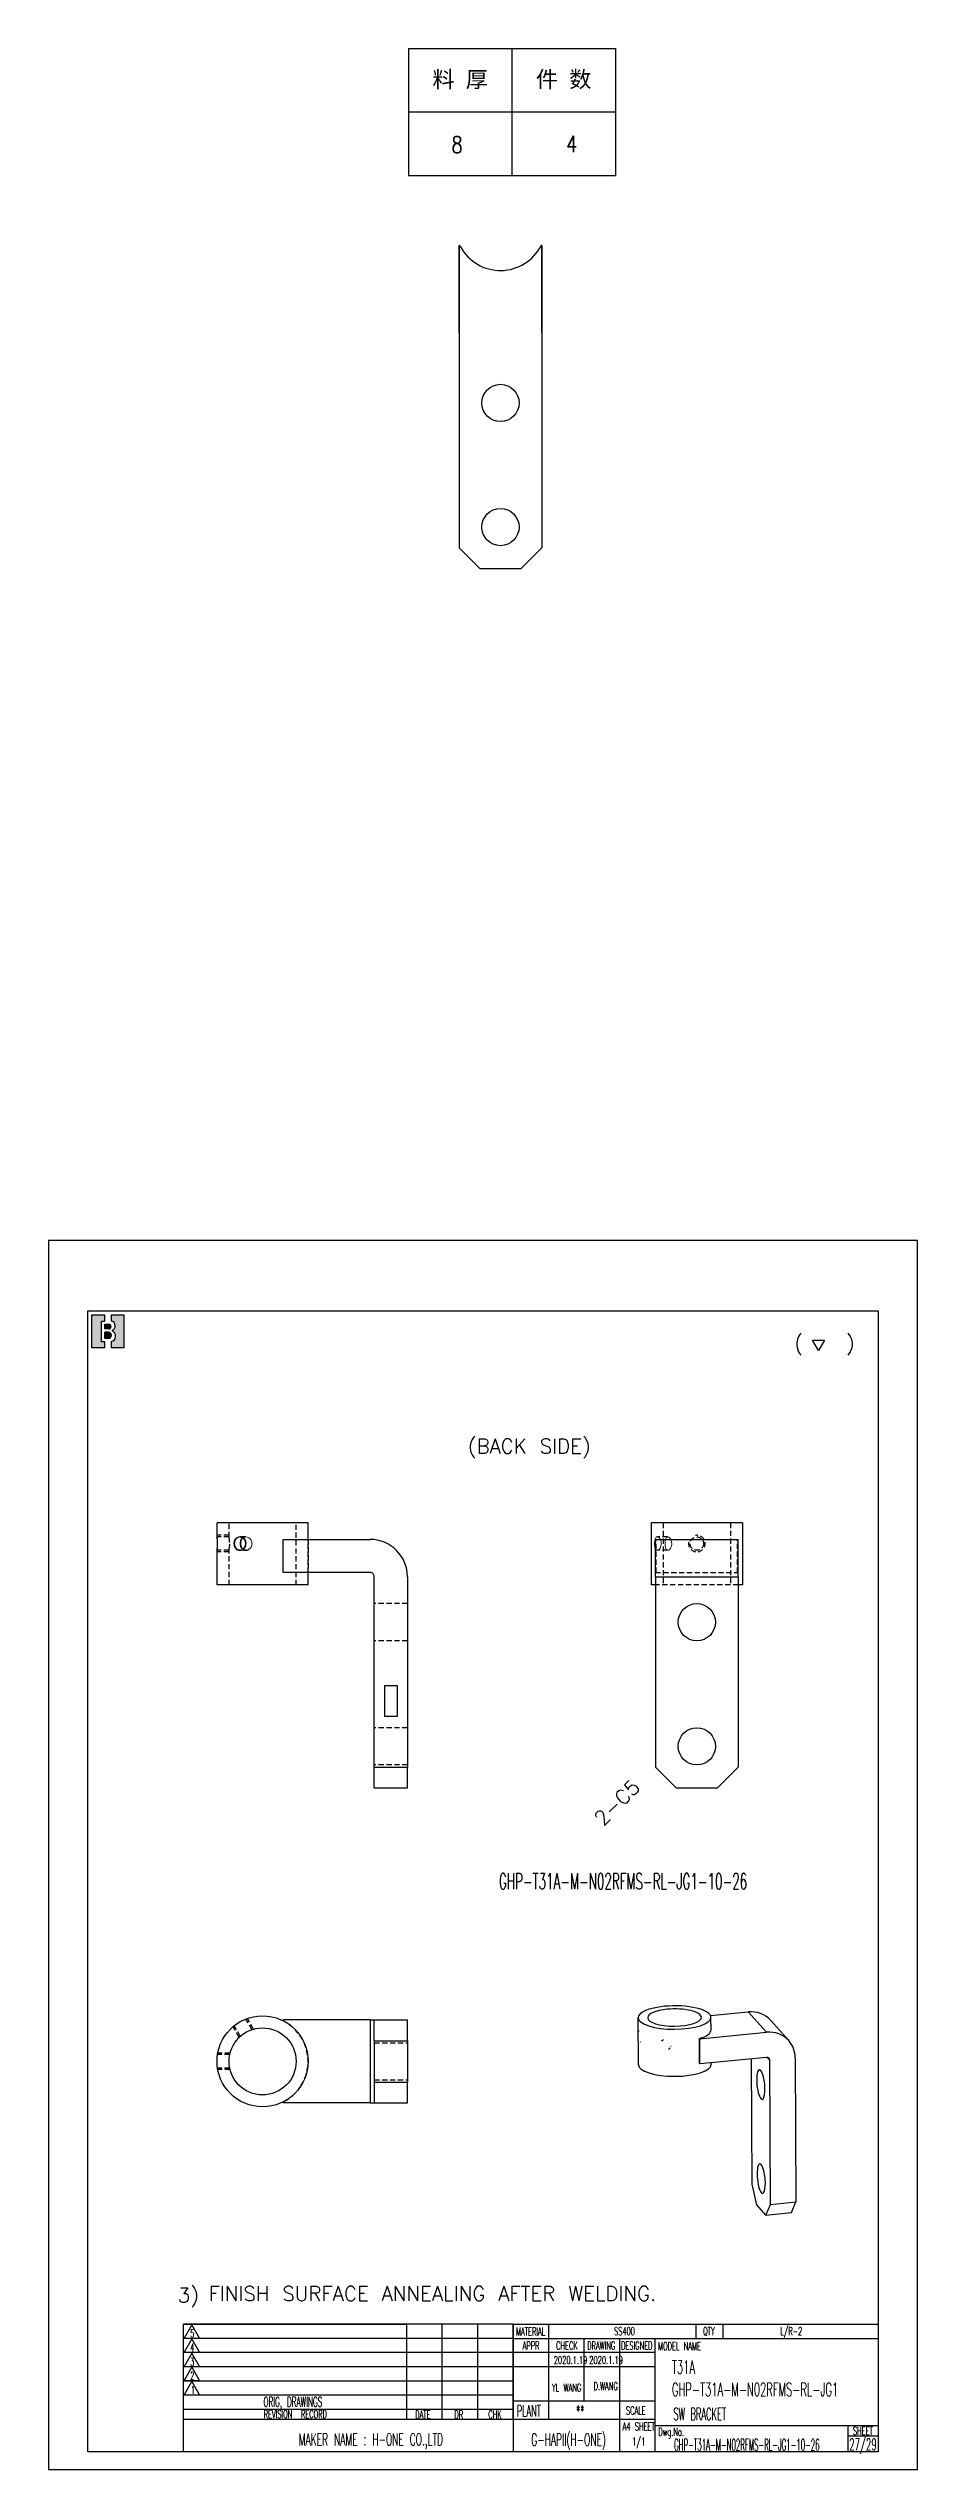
# Model space of a CAD drawing. Header units: inches. Extents: x 10910 to 12477, y 3606 to 4383.
# Drawn here: x 12267 to 12477, y 3751 to 4336 of the extents above; entities that cross this region are included whole.
import ezdxf
from ezdxf.enums import TextEntityAlignment as Align

# ---------------------------------------------------------------- set-up
doc = ezdxf.new("R2010")
doc.units = ezdxf.units.IN
doc.header["$MEASUREMENT"] = 0
doc.linetypes.add('DASHED', pattern=[15, 12, -3])
doc.linetypes.add('HIDDEN-HOKUTO', pattern=[3.8, 2.5, -1.3])
doc.layers.add('AM_4', color=253, linetype='Continuous', lineweight=25)
doc.layers.add('标注线', color=3, linetype='Continuous', lineweight=25)
for name, color, linetype in [('AM_HID', 1, 'HIDDEN-HOKUTO'), ('AM_VIS', 7, 'Continuous'), ('list', 3, 'Continuous'), ('title_frame', 7, 'Continuous'), ('word_dim', 253, 'Continuous')]:
    doc.layers.add(name, color=color, linetype=linetype)
doc.layers.get('word_dim').off()
doc.styles.add('DIM', font='romans.shx', dxfattribs={"width": 0.8, "bigfont": 'bigfont.shx'})
doc.styles.add('MX_NOTE_STANDARD', font='txt.shx', dxfattribs={"bigfont": 'bigfont.shx'})
doc.styles.get("Standard").update_dxf_attribs({"font": 'txt', "bigfont": 'gbcbig.shx'})

# ---------------------------------------------------------------- blocks, each defined once
blk = doc.blocks.new('B\\M+18B40\\M+196A7\\M+100CF\\M+100B0\\M+100B8')
blk.add_hatch(color=1).paths.add_polyline_path([(0.3999999986702711, 0.8149999997779807), (0.3999999986702711, 0.9999999997779806), (-1.3297288e-09, 0.9999999997779806), (-1.3297288e-09, -2.220193e-10), (0.3999999986702711, -2.220193e-10), (0.3999999986702711, 0.1849999997779807), (0.2999999986702711, 0.1849999997779807), (0.2999999986702711, 0.8149999997779807)])
h = blk.add_hatch(color=1)
edge = h.paths.add_edge_path()
edge.add_line((0.5999999986702714, 0.9999999997779806), (0.5999999986702718, 0.8142220507965398))
edge.add_arc((0.5849999986702712, 0.6699999997779816), 0.1449999999999991, -5.115907697472721e-13, 84.06222754839428, ccw=False)
edge.add_arc((0.5849999986702707, 0.6699999997779802), 0.1449999999999993, -69.82872865353448, 1.1368683772161603e-13, ccw=False)
edge.add_line((0.6349999986702715, 0.5338934238898192), (0.6349999986702711, 0.5120827805020305))
edge.add_arc((0.5699999986702688, 0.3549999997779789), 0.1700000000000021, 3.979039320256561e-13, 67.5204943905955, ccw=False)
edge.add_arc((0.5699999986702724, 0.3549999997779802), 0.1699999999999993, -79.83575137827683, 0, ccw=False)
edge.add_line((0.5999999986702714, 0.1876679944711657), (0.5999999986702714, -2.220192918400699e-10))
edge.add_line((0.5999999986702714, -2.220193e-10), (0.9999999986702712, -2.220193e-10))
edge.add_line((0.9999999986702712, -2.220193e-10), (0.9999999986702712, 0.9999999997779806))
edge.add_line((0.9999999986702712, 0.9999999997779806), (0.5999999986702714, 0.9999999997779806))
h = blk.add_hatch(color=1)
edge = h.paths.add_edge_path()
edge.add_arc((0.5299999986702706, 0.6449999997779808), 0.07, 359.9999999999989, 450)
edge.add_line((0.5299999986702706, 0.7149999997779806), (0.3999999986702711, 0.7149999997779806))
edge.add_line((0.3999999986702711, 0.7149999997779806), (0.3999999986702711, 0.5749999997779809))
edge.add_line((0.3999999986702711, 0.5749999997779809), (0.5299999986702701, 0.5749999997779809))
edge.add_arc((0.5299999986702701, 0.6449999997779808), 0.07, 270, 359.9999999999999)
h = blk.add_hatch(color=1)
edge = h.paths.add_edge_path()
edge.add_arc((0.5149999986702705, 0.3799999997779802), 0.095, 1.018e-13, 90)
edge.add_line((0.5149999986702705, 0.4749999997779804), (0.3999999986702711, 0.4749999997779808))
edge.add_line((0.3999999986702711, 0.4749999997779808), (0.3999999986702711, 0.2849999997779809))
edge.add_line((0.3999999986702711, 0.2849999997779809), (0.5149999986702718, 0.2849999997779809))
edge.add_arc((0.5149999986702718, 0.379999999777981), 0.095, 270, 360.0000000000003)
at = {"color": 1}
for p, q in [((-1.3297288e-09, -2.220193e-10), (-1.3297288e-09, 0.9999999997779806)), ((-1.3297288e-09, 0.9999999997779806), (0.3999999986702711, 0.9999999997779806)), ((0.2999999986702711, 0.8149999997779807), (0.3999999986702711, 0.8149999997779807)), ((0.2999999986702711, 0.1849999997779807), (0.2999999986702711, 0.8149999997779807)), ((0.3999999986702711, 0.8149999997779807), (0.3999999986702711, 0.9999999997779806)), ((0.5999999986702714, 0.9999999997779806), (0.5999999986702718, 0.8142220507965398)), ((0.5999999986702714, 0.9999999997779806), (0.9999999986702712, 0.9999999997779806)), ((0.9999999986702712, 0.9999999997779806), (0.9999999986702712, -2.220193e-10)), ((0.3999999986702711, 0.1849999997779807), (0.2999999986702711, 0.1849999997779807)), ((0.3999999986702711, 0.7149999997779806), (0.5299999986702706, 0.7149999997779806)), ((0.3999999986702711, 0.5749999997779809), (0.3999999986702711, 0.7149999997779806)), ((0.5299999986702701, 0.5749999997779809), (0.3999999986702711, 0.5749999997779809)), ((0.5149999986702705, 0.4749999997779804), (0.3999999986702711, 0.4749999997779808)), ((0.3999999986702711, 0.2849999997779809), (0.3999999986702711, 0.4749999997779808)), ((0.5149999986702718, 0.2849999997779809), (0.3999999986702711, 0.2849999997779809)), ((0.3999999986702711, -2.220193e-10), (0.3999999986702711, 0.1849999997779807)), ((0.5699999986702711, 0.5249999997779802), (0.5699999986702716, 0.5249999997779807)), ((0.5999999986702705, 0.6449999997779794), (0.59999999867027, 0.6449999997779803)), ((0.5999999986702714, 0.1876679944711657), (0.5999999986702714, -2.220193e-10)), ((0.6099999986702707, 0.3799999997779806), (0.609999998670272, 0.3799999997779815)), ((0.6349999986702715, 0.5338934238898192), (0.6349999986702711, 0.5120827805020305)), ((0.7299999986702704, 0.6699999997779807), (0.7299999986702704, 0.6699999997779802)), ((0.739999998670271, 0.3549999997779802), (0.739999998670271, 0.3549999997779802)), ((0.3999999986702711, -2.220193e-10), (-1.3297288e-09, -2.220193e-10)), ((0.9999999986702712, -2.220193e-10), (0.5999999986702714, -2.220193e-10))]:
    blk.add_line(p, q, dxfattribs=at)
for centre, radius, start, end in [((0.5849999986702712, 0.6699999997779816), 0.1449999999999991, 359.9999999999995, 84.06222754839432), ((0.5149999986702705, 0.3799999997779802), 0.095, 1.018e-13, 90), ((0.5149999986702718, 0.379999999777981), 0.095, 270, 2.799e-13), ((0.5299999986702706, 0.6449999997779808), 0.07, 359.9999999999989, 90), ((0.5299999986702701, 0.6449999997779808), 0.07, 270, 359.9999999999999), ((0.5699999986702724, 0.3549999997779802), 0.1699999999999993, 280.1642486217232, 0), ((0.5849999986702707, 0.6699999997779802), 0.1449999999999993, 290.1712713464655, 1.781e-13), ((0.5699999986702688, 0.3549999997779789), 0.1700000000000021, 4.58e-13, 67.52049439059552)]:
    blk.add_arc(centre, radius, start, end, dxfattribs=at)
blk.add_attdef('B機密ﾏｰｸ', (-0.0857467348302255, 1.074949466596297), '', height=0.2)
blk = doc.blocks.new('12')
at = {"layer": 'title_frame', "color": 3, "linetype": 'Continuous'}
blk.add_lwpolyline([(20.45953957290135, 3.029106033062448), (19.01453957290136, 5.531919449999464), (21.90453957290134, 5.531919449999464)], close=True, dxfattribs=at)
blk.add_text('(   )', height=3.5, dxfattribs=at).set_placement((14.64364134312495, 3.07716278909686))
blk = doc.blocks.new('UN10-12')
at = {"color": 7, "lineweight": 35}
for points in [[(90016.85536910105, -88888.10237875738), (90016.83193160105, -88888.131919773), (90016.76357222605, -88888.34792319097), (90016.72841597605, -88888.68233481207), (90016.72548628855, -88889.5708235816), (90016.75380660105, -88890.04183188238), (90016.80556441355, -88890.48928061285), (90016.90322066355, -88890.92324057379), (90016.97060347605, -88891.09371176519), (90017.09365035105, -88891.26204672613), (90017.15419722605, -88891.29616537847), (90017.21767378855, -88891.30361166754)], [(90017.29579878855, -88891.27510824957), (90017.42177535105, -88891.13399496832), (90017.52236128855, -88890.89736166754), (90017.58681441355, -88890.59389487066), (90017.60243941355, -88889.92299643316), (90017.49208785105, -88889.22426596441), (90017.36611128855, -88888.79366293707), (90017.21376753855, -88888.42739096441), (90017.02626753855, -88888.13899985113), (90016.94130660105, -88888.08065024175), (90016.90712691355, -88888.07649985113)], [(90023.70009566355, -88891.10170737066), (90023.50966597605, -88891.44710531988), (90023.42470503855, -88891.84078207769), (90023.44911910105, -88892.253013523), (90023.58290816355, -88892.66378012457), (90023.81533003855, -88893.03340903082), (90024.13173628855, -88893.335044773), (90024.51259566355, -88893.54610434332), (90024.93251753855, -88893.64821615972), (90025.36025191355, -88893.63161459722), (90025.73134566355, -88893.51259604254)], [(90024.16298628855, -88890.72652426519), (90024.13271285105, -88891.07320395269), (90024.18056441355, -88891.42623129644), (90024.30263472605, -88891.76705160894), (90024.49501753855, -88892.08376303472), (90024.74990035105, -88892.3540267066), (90025.05458785105, -88892.56276694097), (90025.39443160105, -88892.6968001441), (90025.75380660105, -88892.74788656988), (90026.11415816355, -88892.71236410894), (90026.43447066355, -88892.60170737066)], [(90026.26747847605, -88893.08223715582), (90026.47060347605, -88892.7221907691), (90026.56240035105, -88892.31911459722), (90026.53505660105, -88891.90151205816), (90026.39052535105, -88891.50429526129), (90026.14247847605, -88891.15511313238), (90025.80849410105, -88890.87319174566), (90025.41591597605, -88890.67891684332), (90024.99111128855, -88890.58473959722), (90024.58876753855, -88890.59493246832), (90024.21181441355, -88890.70375815191)]]:
    blk.add_lwpolyline(points, dxfattribs=at)
at = {"layer": 'AM_4', "ltscale": 0.2067879563587863}
blk.add_line((90055.36806441355, -88888.40151205816), (90049.84853316355, -88882.24092856207), dxfattribs=at)
at = {"layer": 'AM_4', "ltscale": 0.02861854647992879}
blk.add_line((90056.36611128855, -88896.83083334722), (90055.60243941355, -88895.9780501441), dxfattribs=at)
at = {"layer": 'AM_VIS', "ltscale": 0.3550800369630091}
blk.add_line((90016.66396285105, -88898.19014731207), (90016.60146285105, -88883.98708334722), dxfattribs=at)
at = {"layer": 'AM_VIS', "ltscale": 0.2859591596378408}
blk.add_line((90038.46279097605, -88883.33687582769), (90049.84853316355, -88882.24092856207), dxfattribs=at)
at = {"layer": 'AM_VIS', "ltscale": 0.09468016993885421}
blk.add_line((90038.61806441355, -88887.67855063238), (90038.60146285105, -88883.89138022222), dxfattribs=at)
at = {"layer": 'AM_VIS', "ltscale": 0.2067879563587863}
blk.add_line((90062.10829878855, -88890.91762533941), (90056.58876753855, -88884.75704184332), dxfattribs=at)
at = {"layer": 'AM_VIS', "ltscale": 0.002504719883191236}
blk.add_line((90026.43447066355, -88892.60170737066), (90026.52333785105, -88892.55544272222), dxfattribs=at)
at = {"layer": 'AM_VIS', "ltscale": 0.1893740726559287}
blk.add_line((90035.16103316355, -88897.85707846441), (90035.12783003855, -88890.28218832769), dxfattribs=at)
at = {"layer": 'AM_VIS', "ltscale": 0.002086666602144003}
blk.add_line((90035.18349410105, -88890.34438315191), (90035.12783003855, -88890.28218832769), dxfattribs=at)
at = {"layer": 'AM_VIS'}
for p, q in [((90035.18349410105, -88890.34438315191), (90055.36806441355, -88888.40151205816)), ((90055.40126753855, -88895.97646323004), (90035.21669722605, -88897.91933432379)), ((90051.03700972605, -88934.22615805425), (90050.87197066355, -88896.41237631597)), ((90056.55654097605, -88940.38674155035), (90056.36611128855, -88896.83083334722)), ((90064.05556441355, -88896.09066000738), (90064.24599410105, -88939.64662924566))]:
    blk.add_line(p, q, dxfattribs=at)
at = {"layer": 'AM_VIS', "ltscale": 0.1893755985201766}
blk.add_line((90035.21669722605, -88897.91933432379), (90035.18349410105, -88890.34438315191), dxfattribs=at)
at = {"layer": 'AM_VIS', "ltscale": 0.00208780385221584}
blk.add_line((90035.21669722605, -88897.91933432379), (90035.16103316355, -88897.85707846441), dxfattribs=at)
at = {"layer": 'AM_VIS', "ltscale": 0.01266488904803125}
blk.add_line((90038.66298628855, -88898.09438315191), (90038.66103316355, -88897.58779135504), dxfattribs=at)
at = {"layer": 'AM_VIS', "ltscale": 0.1607212875868041}
blk.add_line((90052.43740035105, -88940.50063315191), (90051.03700972605, -88934.22615805425), dxfattribs=at)
at = {"layer": 'AM_VIS', "ltscale": 0.1033945464139574}
blk.add_line((90055.19716597605, -88943.58095541754), (90052.43740035105, -88940.50063315191), dxfattribs=at)
at = {"layer": 'AM_VIS', "ltscale": 0.08678602501251974}
blk.add_line((90055.19716597605, -88943.58095541754), (90056.55654097605, -88940.38674155035), dxfattribs=at)
at = {"layer": 'AM_VIS', "ltscale": 0.1931248720623973}
blk.add_line((90055.19716597605, -88943.58095541754), (90062.88661910105, -88942.84078207769), dxfattribs=at)
at = {"layer": 'AM_VIS', "ltscale": 0.1931247258656988}
blk.add_line((90056.55654097605, -88940.38674155035), (90064.24599410105, -88939.64662924566), dxfattribs=at)
at = {"layer": 'AM_VIS', "ltscale": 0.08678462099141707}
blk.add_line((90062.88661910105, -88942.84078207769), (90064.24599410105, -88939.64662924566), dxfattribs=at)
at = {"layer": 'AM_VIS'}
for centre, radius, start, end in [((90016.91689253855, -88888.15999594488), 0.08422108996385443, 96.95637258901209, 136.8778242499629), ((90017.19716597605, -88891.12496176519), 0.1798971190743216, 276.5597726462574, 303.4691094663158), ((90024.73720503855, -88891.90608969488), 1.311907456961594, 113.6032852949201, 142.1773133858738), ((90025.10536910105, -88892.18337240972), 1.469441829707261, 295.2368224781819, 322.285256101118)]:
    blk.add_arc(centre, radius, start, end, dxfattribs=at)
for centre, major_axis, ratio, start_param, end_param in [((90027.60146285105, -88883.93923178472), (11, 0.04803466796874999), 0.321595821427858, 6.2831342661935, 8.132179370613352), ((90027.60146285105, -88883.93923178472), (11, 0.04803466796874999), 0.321595821427858, 1.848994063433768, 3.141541612603707), ((90027.60146285105, -88883.93923178472), (11, 0.04803466796874999), 0.321595821427858, 3.141541612603707, 6.2831342661935), ((90027.60146285105, -88883.93923178472), (8.099609375, 0.03540039062500002), 0.321595821427858, 1.848994063433767, 3.141541612603707), ((90027.60146285105, -88883.93923178472), (8.099609375, 0.03540039062500002), 0.321595821427858, 3.141541612603707, 6.2831342661935), ((90027.60146285105, -88883.93923178472), (8.099609375, 0.03540039062500002), 0.321595821427858, 6.283134266193499, 8.132179370613354), ((90049.88564253855, -88890.762779148), (6.703125000000001, 6.005615234375), 0.9104714568456233, 2.326195224269439e-05, 0.8908485702598014), ((90027.61806441355, -88887.72670737066), (11, 0.04803466796874999), 0.321595821427858, 5.462448554303204, 6.283203775874711), ((90055.40517378855, -88896.9233626441), (6.703125000000001, 6.005615234375), 0.9104714568456233, 2.326195224269439e-05, 0.8908485702598014), ((90055.40517378855, -88896.9233626441), (6.703125000000001, 6.005615234375), 0.9104714568456233, 5.60323755064449, 6.28320856913183), ((90027.66396285105, -88898.14223471441), (11, 0.04803466796874999), 0.321595821427858, 3.141541612603707, 6.2831342661935), ((90053.65224410105, -88904.1660994605), (-0.431640625, 4.47930908203125), 0.2600343321747145, 5.377504220114769e-08, 2.802053007628934), ((90053.65224410105, -88904.1660994605), (-0.431640625, 4.47930908203125), 0.2600343321747145, 3.141592707364835, 6.283185360954628), ((90055.40517378855, -88896.9233626441), (0.7451171874999998, 0.66729736328125), 0.9104714568456233, 2.326195224228423e-05, 0.8908485702597992), ((90055.40517378855, -88896.9233626441), (0.7451171874999998, 0.66729736328125), 0.9104714568456233, 5.603237550644489, 6.283208569131828), ((90053.65224410105, -88904.1660994605), (-0.431640625, 4.47930908203125), 0.2600343321747145, 2.802053007628933, 3.141592707364835), ((90053.77626753855, -88932.57210531988), (-0.431640625, 4.47930908203125), 0.2600343321747145, 5.377504220114769e-08, 2.802053007628934), ((90053.77626753855, -88932.57210531988), (-0.431640625, 4.47930908203125), 0.2600343321747145, 3.141592707364835, 6.283185360954628), ((90053.77626753855, -88932.57210531988), (-0.431640625, 4.47930908203125), 0.2600343321747145, 2.802053007628933, 3.141592707364835)]:
    blk.add_ellipse(centre, major_axis=major_axis, ratio=ratio, start_param=start_param, end_param=end_param, dxfattribs=at)
blk = doc.blocks.new('*T894')
at = {"color": 0, "linetype": 'ByBlock', "lineweight": -2, "transparency": 16777216}
for p, q in [((0, 0), (127, 0)), ((0, 0), (0, -78)), ((63.5, 0), (63.5, -78)), ((127, 0), (127, -78)), ((0, -39), (127, -39)), ((0, -78), (127, -78))]:
    blk.add_line(p, q, dxfattribs=at)
at = {"color": 0, "transparency": 16777216, "char_height": 10, "width": 60.5, "attachment_point": 5}
for s, insert in [('{\\fSimSun|b0|i0|c134|p2;料 厚}', (31.75, -19.5)), ('{\\fSimSun|b0|i0|c134|p2;件 数}', (95.25, -19.5))]:
    blk.add_mtext(s, dxfattribs=dict(at, insert=insert))
blk = doc.blocks.new('拆图参数')
blk.add_blockref('*T894', (-63.5, 78))
at = {"style": 'DIM', "width": 0.8}
blk.add_attdef('6', text='', height=10, dxfattribs=at).set_placement((-37.13150068430696, 18.91196557178046), align=Align.MIDDLE_LEFT)
blk.add_attdef('1', text='', height=10, dxfattribs=at).set_placement((36.64564387762221, 19.27161208553298), align=Align.MIDDLE_CENTER)

msp = doc.modelspace()

# ---------------------------------------------------------------- linework, layer by layer
at = {"color": 7, "lineweight": 35}
for points in [[(12312.68915783034, 3975.756697348268), (12312.40204845534, 3975.500593832643), (12312.18818126784, 3975.166243246706), (12312.05439220534, 3974.779280356081), (12312.00458751784, 3974.354231527956), (12312.04560314284, 3973.927656820924), (12312.17548595534, 3973.527266195924), (12312.38544689284, 3973.187666586549), (12312.66865001784, 3972.925032309206), (12313.00947033034, 3972.762068442018), (12313.34833751784, 3972.713179281862)], [(12314.03486095534, 3972.911604574831), (12314.35126720534, 3973.166914633424), (12314.59736095534, 3973.501448324831), (12314.75458751784, 3973.891585043581), (12314.81220470534, 3974.318098715456), (12314.76240001784, 3974.745649984987), (12314.60907970534, 3975.145003012331), (12314.36786876784, 3975.484175375612), (12314.05341564284, 3975.745222738893), (12313.69111095534, 3975.907149008424), (12313.34833751784, 3975.955122641237)], [(12314.09247814284, 3975.720198324831), (12313.78583751784, 3975.398359945924), (12313.58075939284, 3974.982771567018), (12313.48798595534, 3974.554548910768), (12313.48798595534, 3974.111372641237), (12313.58075939284, 3973.683333090456), (12313.78681408034, 3973.268965414674), (12314.09247814284, 3972.948103598268)]]:
    msp.add_lwpolyline(points, dxfattribs=at)
at = {"color": 7, "linetype": 'DASHED', "lineweight": 13}
for points in [[(12315.48993908034, 3972.911604574831), (12315.81122814284, 3973.166548422487), (12316.06220470534, 3973.500837973268), (12316.22431408034, 3973.891279867799), (12316.28388439284, 3974.318464926393), (12316.23212658034, 3974.746565512331), (12316.07490001784, 3975.145918539674), (12315.82782970534, 3975.484724692018), (12315.50849376784, 3975.745344809206), (12315.14228283034, 3975.907210043581), (12314.79853283034, 3975.955122641237)], [(12413.88524546391, 3972.911604574831), (12413.73583140141, 3973.170637777956), (12413.63133921391, 3973.500227621706), (12413.56786265141, 3973.872175863893), (12413.54442515141, 3974.431929281862), (12413.59422983891, 3974.984541586549), (12413.72411265141, 3975.471052817018), (12413.89403452641, 3975.767866781862), (12414.00047983891, 3975.869429281862), (12414.11864390141, 3975.932966879518), (12414.24950327641, 3975.955122641237)], [(12414.24950327641, 3972.713179281862), (12414.05419077641, 3972.764326742799), (12413.88524546391, 3972.911604574831)], [(12414.24950327641, 3975.955122641237), (12414.45946421391, 3975.903486899049), (12414.66161265141, 3975.756697348268)], [(12414.66161265141, 3975.756697348268), (12414.81005015141, 3975.581343344362), (12414.93700327641, 3975.365645102174), (12415.04735483891, 3975.091963461549), (12415.12255015141, 3974.793074301393), (12415.16161265141, 3974.230024984987), (12415.07762827641, 3973.677229574831), (12414.87840952641, 3973.194197348268), (12414.73680796391, 3972.991926840456), (12414.57567515141, 3972.837263754518), (12414.44286265141, 3972.757124594362), (12414.24950327641, 3972.713179281862)], [(12416.40477671391, 3972.911604574831), (12416.26512827641, 3973.170515707643), (12416.17040171391, 3973.499739340456), (12416.11473765141, 3973.871077231081), (12416.09325327641, 3974.430891684206), (12416.13719858891, 3974.983626059206), (12416.25536265141, 3975.470564535768), (12416.41356577641, 3975.767378500612), (12416.51512827641, 3975.869124106081), (12416.63036265141, 3975.932844809206), (12416.76122202641, 3975.955122641237)], [(12416.76122202641, 3972.713179281862), (12416.56786265141, 3972.764265707643), (12416.40477671391, 3972.911604574831)], [(12416.76122202641, 3975.955122641237), (12416.97313608891, 3975.903364828737), (12417.18212046391, 3975.756697348268)], [(12417.18212046391, 3975.756697348268), (12417.34130015141, 3975.574202231081), (12417.47899546391, 3975.348677328737), (12417.59130015141, 3975.082808188112), (12417.66844858891, 3974.793135336549), (12417.71141733891, 3974.228926352174), (12417.61962046391, 3973.675764731081), (12417.40868296391, 3973.193648031862), (12417.26024546391, 3972.992781332643), (12417.09520640141, 3972.838728598268), (12416.95653452641, 3972.757490805299), (12416.76122202641, 3972.713179281862)]]:
    msp.add_lwpolyline(points, dxfattribs=at)
at = {"layer": 'AM_4'}
for p, q in [((12413.77587046391, 3966.334150961549), (12433.77587046391, 3966.334150961549)), ((12344.84833751784, 3859.220404297324), (12344.84833751784, 3839.220404297324))]:
    msp.add_line(p, q, dxfattribs=at)
at = {"layer": 'AM_HID', "ltscale": 0.5}
for p, q in [((12310.74872814284, 3975.955122641237), (12310.74872814284, 3979.334150961549)), ((12326.94794689284, 3964.334150961549), (12326.94794689284, 3979.334150961549)), ((12415.67626108891, 3979.334150961549), (12415.67626108891, 3964.334150961549)), ((12431.87547983891, 3979.334150961549), (12431.87547983891, 3964.334150961549)), ((12310.74872814284, 3976.334150961549), (12307.84833751784, 3976.334150961549)), ((12307.84833751784, 3975.955122641237), (12307.85810314284, 3975.887129477174)), ((12310.74872814284, 3975.955122641237), (12307.84833751784, 3975.955122641237)), ((12310.74872814284, 3972.713179281862), (12307.84833751784, 3972.713179281862)), ((12310.74872814284, 3964.334150961549), (12310.74872814284, 3972.713179281862)), ((12314.79853283034, 3975.955122641237), (12313.34833751784, 3975.955122641237)), ((12314.79853283034, 3972.713179281862), (12313.34833751784, 3972.713179281862)), ((12314.14423595534, 3975.756697348268), (12314.09247814284, 3975.720198324831)), ((12329.84833751784, 3967.334150961549), (12329.84833751784, 3975.334150961549)), ((12329.84833751784, 3975.334150961549), (12329.84833751784, 3967.334150961549)), ((12413.97801890141, 3967.334150961549), (12413.97801890141, 3975.334150961549)), ((12416.76122202641, 3975.955122641237), (12414.24950327641, 3975.955122641237)), ((12416.76122202641, 3972.713179281862), (12414.24950327641, 3972.713179281862)), ((12433.57372202641, 3967.334150961549), (12433.57372202641, 3975.334150961549)), ((12310.74872814284, 3972.334150961549), (12307.84833751784, 3972.334150961549)), ((12413.77587046391, 3967.334150961549), (12433.77587046391, 3967.334150961549)), ((12413.77587046391, 3966.334150961549), (12433.77587046391, 3966.334150961549)), ((12433.77587046391, 3964.334150961549), (12413.77587046391, 3964.334150961549)), ((12353.84833751784, 3959.834150961549), (12345.84833751784, 3959.834150961549)), ((12353.84833751784, 3950.834150961549), (12345.84833751784, 3950.834150961549)), ((12353.84833751784, 3929.834150961549), (12345.84833751784, 3929.834150961549)), ((12353.84833751784, 3920.834150961549), (12345.84833751784, 3920.834150961549)), ((12345.84833751784, 3920.334150961549), (12353.84833751784, 3920.334150961549)), ((12313.19208751784, 3855.018011719199), (12311.70771251784, 3857.587896973106)), ((12313.47626720534, 3855.282782227012), (12312.00458751784, 3857.832159668418)), ((12316.28388439284, 3856.903814941856), (12314.81220470534, 3859.453192383262)), ((12316.65595470534, 3857.018011719199), (12315.17157970534, 3859.587896973106)), ((12344.84833751784, 3859.220404297324), (12344.84833751784, 3839.220404297324)), ((12310.91181408034, 3850.841375977012), (12307.96845470534, 3850.841375977012)), ((12310.99872814284, 3851.220404297324), (12308.03193126784, 3851.220404297324)), ((12345.84833751784, 3853.720404297324), (12353.84833751784, 3853.720404297324)), ((12345.84833751784, 3853.720404297324), (12353.84833751784, 3853.720404297324)), ((12310.91181408034, 3847.599432617637), (12307.96845470534, 3847.599432617637)), ((12310.99872814284, 3847.220404297324), (12308.03193126784, 3847.220404297324)), ((12345.84833751784, 3844.720404297324), (12353.84833751784, 3844.720404297324)), ((12345.84833751784, 3844.720404297324), (12353.84833751784, 3844.720404297324))]:
    msp.add_line(p, q, dxfattribs=at)
msp.add_circle((12423.77587046391, 3974.334150961549), 1.621, dxfattribs=at)
for centre, radius, start, end in [((12296.99091564284, 3974.333784750612), 10.97729206877029, 351.7810609092494, 7.161882792629676), ((12302.82294689284, 3974.335188559206), 8.08920718130822, 349.863951459983, 11.55008296629236), ((12302.82294689284, 3974.333113363893), 8.089207181298026, 348.4499170337076, 10.13604854001704), ((12314.79560314284, 3973.884016684206), 1.170860149579495, 233.0616582753303, 270.1155984471295), ((12314.79560314284, 3974.786360434206), 1.168722484817273, 89.8633235887536, 123.8788814292714), ((12314.78290783034, 3974.065779379518), 1.353204458896753, 270.6681061094929, 301.5061848161384), ((12423.77587046391, 3974.334150961549), 2, 169.9999933467354, 100.0000141662181), ((12318.84833751784, 3849.220404297324), 11, 298.6478872521512, 62.96430376887022)]:
    msp.add_arc(centre, radius, start, end, dxfattribs=at)
at = {"layer": 'AM_VIS'}
for p, q in [((12366.33093355954, 4287.951230454665), (12366.33093355954, 4214.951230454665)), ((12366.53295992673, 4287.951230454665), (12366.33093355954, 4287.951230454665)), ((12366.33093355954, 4266.951230454665), (12366.33093355954, 4287.951230454665)), ((12386.33093355954, 4287.951230454665), (12386.12890719236, 4287.951230454665)), ((12386.33093355954, 4287.951230454665), (12386.33093355954, 4214.951230454665)), ((12386.33093355954, 4266.951230454665), (12386.33093355954, 4287.951230454665)), ((12434.77587046391, 3979.334150961549), (12412.77587046391, 3979.334150961549)), ((12323.84833751784, 3975.334150961549), (12344.84833751784, 3975.334150961549)), ((12413.77587046391, 3975.334150961549), (12433.77587046391, 3975.334150961549)), ((12344.84833751784, 3967.334150961549), (12323.84833751784, 3967.334150961549)), ((12345.84833751784, 3920.334150961549), (12345.84833751784, 3966.334150961549)), ((12353.84833751784, 3966.334150961549), (12353.84833751784, 3920.334150961549)), ((12413.77587046391, 3966.334150961549), (12413.77587046391, 3920.334150961549)), ((12433.77587046391, 3966.334150961549), (12433.77587046391, 3920.334150961549)), ((12344.84833751784, 3859.220404297324), (12323.84833751784, 3859.220404297324)), ((12344.84833751784, 3839.220404297324), (12323.84833751784, 3839.220404297324))]:
    msp.add_line(p, q, dxfattribs=at)
at = {"layer": 'AM_VIS', "ltscale": 0.1767766952966369}
for p, q in [((12371.33093355954, 4209.951230454665), (12366.33093355954, 4214.951230454665)), ((12386.33093355954, 4214.951230454665), (12381.33093355954, 4209.951230454665)), ((12418.77587046391, 3915.334150961549), (12413.77587046391, 3920.334150961549)), ((12433.77587046391, 3920.334150961549), (12428.77587046391, 3915.334150961549))]:
    msp.add_line(p, q, dxfattribs=at)
at = {"layer": 'AM_VIS', "ltscale": 0.25}
for p, q in [((12371.33093355954, 4209.951230454665), (12381.33093355954, 4209.951230454665)), ((12418.77587046391, 3915.334150961549), (12428.77587046391, 3915.334150961549)), ((12345.84833751784, 3854.220404297324), (12345.84833751784, 3844.220404297324)), ((12353.84833751784, 3854.220404297324), (12353.84833751784, 3844.220404297324))]:
    msp.add_line(p, q, dxfattribs=at)
at = {"layer": 'AM_VIS', "ltscale": 0.275}
for p, q in [((12318.84833751784, 3979.334150961549), (12307.84833751784, 3979.334150961549)), ((12329.84833751784, 3979.334150961549), (12318.84833751784, 3979.334150961549)), ((12318.84833751784, 3964.334150961549), (12307.84833751784, 3964.334150961549)), ((12329.84833751784, 3964.334150961549), (12318.84833751784, 3964.334150961549))]:
    msp.add_line(p, q, dxfattribs=at)
at = {"layer": 'AM_VIS', "ltscale": 0.0844757080078125}
msp.add_line((12307.84833751784, 3975.955122641237), (12307.84833751784, 3979.334150961549), dxfattribs=at)
at = {"layer": 'AM_VIS', "ltscale": 0.1}
msp.add_line((12329.84833751784, 3975.334150961549), (12329.84833751784, 3979.334150961549), dxfattribs=at)
at = {"layer": 'AM_VIS', "ltscale": 0.375}
for p, q in [((12412.77587046391, 3979.334150961549), (12412.77587046391, 3964.334150961549)), ((12434.77587046391, 3979.334150961549), (12434.77587046391, 3964.334150961549))]:
    msp.add_line(p, q, dxfattribs=at)
at = {"layer": 'AM_VIS', "ltscale": 0.005007511704541786}
msp.add_line((12307.84833751784, 3972.713179281862), (12307.87568126784, 3972.911604574831), dxfattribs=at)
at = {"layer": 'AM_VIS', "ltscale": 0.2094757080078125}
msp.add_line((12307.84833751784, 3964.334150961549), (12307.84833751784, 3972.713179281862), dxfattribs=at)
at = {"layer": 'AM_VIS', "ltscale": 0.003290282162058089}
msp.add_line((12307.85810314284, 3975.887129477174), (12307.87568126784, 3975.756697348268), dxfattribs=at)
at = {"layer": 'AM_VIS', "ltscale": 0.001368743147680471}
msp.add_line((12307.87568126784, 3975.756697348268), (12307.88251720534, 3975.702376059206), dxfattribs=at)
at = {"layer": 'AM_VIS', "ltscale": 0.2}
for p, q in [((12323.84833751784, 3967.334150961549), (12323.84833751784, 3975.334150961549)), ((12345.84833751784, 3920.334150961549), (12353.84833751784, 3920.334150961549)), ((12345.84833751784, 3915.334150961549), (12353.84833751784, 3915.334150961549)), ((12345.84833751784, 3859.220404297324), (12353.84833751784, 3859.220404297324)), ((12345.84833751784, 3854.220404297324), (12353.84833751784, 3854.220404297324)), ((12345.84833751784, 3844.220404297324), (12353.84833751784, 3844.220404297324)), ((12345.84833751784, 3839.220404297324), (12353.84833751784, 3839.220404297324))]:
    msp.add_line(p, q, dxfattribs=at)
at = {"layer": 'AM_VIS', "ltscale": 0.225}
for p, q in [((12413.77587046391, 3966.334150961549), (12413.77587046391, 3975.334150961549)), ((12433.77587046391, 3966.334150961549), (12433.77587046391, 3975.334150961549))]:
    msp.add_line(p, q, dxfattribs=at)
at = {"layer": 'AM_VIS', "ltscale": 0.075}
msp.add_line((12329.84833751784, 3964.334150961549), (12329.84833751784, 3967.334150961549), dxfattribs=at)
at = {"layer": 'AM_VIS', "ltscale": 0.025}
for p, q in [((12413.77587046391, 3964.334150961549), (12412.77587046391, 3964.334150961549)), ((12434.77587046391, 3964.334150961549), (12433.77587046391, 3964.334150961549)), ((12344.84833751784, 3859.220404297324), (12345.84833751784, 3859.220404297324)), ((12344.84833751784, 3839.220404297324), (12345.84833751784, 3839.220404297324))]:
    msp.add_line(p, q, dxfattribs=at)
at = {"layer": 'AM_VIS', "ltscale": 0.125}
for p, q in [((12345.84833751784, 3915.334150961549), (12345.84833751784, 3920.334150961549)), ((12353.84833751784, 3915.334150961549), (12353.84833751784, 3920.334150961549)), ((12345.84833751784, 3854.220404297324), (12345.84833751784, 3859.220404297324)), ((12353.84833751784, 3854.220404297324), (12353.84833751784, 3859.220404297324)), ((12345.84833751784, 3844.220404297324), (12345.84833751784, 3839.220404297324)), ((12353.84833751784, 3839.220404297324), (12353.84833751784, 3844.220404297324))]:
    msp.add_line(p, q, dxfattribs=at)
at = {"layer": 'AM_VIS', "ltscale": 0.0050506591796875}
for p, q in [((12323.84833751784, 3859.220404297324), (12323.84833751784, 3859.018377930137)), ((12323.84833751784, 3839.422430664512), (12323.84833751784, 3839.220404297324))]:
    msp.add_line(p, q, dxfattribs=at)
at = {"layer": 'AM_VIS'}
for centre, radius in [((12376.33093355954, 4249.951230454665), 4.5), ((12376.33093355954, 4219.951230454665), 4.5), ((12423.77587046391, 3955.334150961549), 4.5), ((12423.77587046391, 3925.334150961549), 4.5), ((12318.84833751784, 3849.220404297324), 11), ((12318.84833751784, 3849.220404297324), 8.1)]:
    msp.add_circle(centre, radius, dxfattribs=at)
for centre, radius, start, end in [((12376.33093355954, 4292.951230454665), 10.9999999999999, 207.0356962311179, 208.6478872521762), ((12376.33093355954, 4292.951230454665), 11, 208.6478872521762, 332.9643037688821), ((12296.97919689284, 3974.334639242799), 10.9887691957188, 352.5592397290961, 8.480097349893665), ((12313.34833751784, 3974.763106039674), 1.192057171037729, 89.97976465369362, 123.5474396695064), ((12313.33564220534, 3974.040327719362), 1.327704478038945, 270.5705368576424, 301.8032570634976), ((12344.84833751784, 3966.334150961549), 9, 0, 90.00000250462503), ((12344.84833751784, 3966.334150961549), 1, 0, 90.00000250462503), ((12318.84833751784, 3849.220404297324), 10.9999999999999, 297.0356962311297, 298.6478872521512)]:
    msp.add_arc(centre, radius, start, end, dxfattribs=at)
at = {"layer": 'list', "ltscale": 2}
msp.add_lwpolyline([(12348.36392384067, 3940.037700272405), (12351.35584502128, 3940.037700272405), (12351.35584502128, 3932.587245333263), (12348.36392384067, 3932.587245333263)], close=True, dxfattribs=at)
at = {"layer": 'title_frame'}
for p, q in [((12276.60963469749, 3754.832928799668), (12276.60963469749, 4030.582928799668)), ((12276.60963469749, 4030.582928799668), (12467.60963469749, 4030.582928799668)), ((12281.60963469749, 4030.582928799668), (12467.60963469749, 4030.582928799668)), ((12467.60963469749, 4030.582928799668), (12467.60963469749, 3754.832928799668)), ((12299.78463469749, 3754.832928799668), (12299.78463469749, 3785.702928799663)), ((12299.78463469749, 3785.702928799663), (12353.68463469749, 3785.702928799663)), ((12379.40963469749, 3785.702928799663), (12299.78463469749, 3785.702928799663)), ((12301.76468730074, 3785.581948154409), (12299.88504730074, 3782.326316174476)), ((12303.64432730074, 3782.326316174476), (12301.76468730074, 3785.581948154409)), ((12353.68463469749, 3762.672928799664), (12353.68463469749, 3785.702928799663)), ((12362.25963469748, 3762.672928799664), (12362.25963469748, 3785.702928799663)), ((12362.25963469748, 3762.672928799664), (12362.25963469748, 3785.702928799663)), ((12370.83463469749, 3762.672928799664), (12370.83463469749, 3785.702928799663)), ((12370.83463469749, 3762.672928799664), (12370.83463469749, 3785.702928799663)), ((12379.40963469749, 3785.702928799663), (12379.40963469749, 3782.272928799655)), ((12379.40963469749, 3785.702928799663), (12379.40963469749, 3754.832928799668)), ((12379.40963469749, 3785.702928799663), (12379.40963469749, 3754.832928799668)), ((12379.40963469749, 3762.672928799664), (12379.40963469749, 3785.702928799663)), ((12379.40963469749, 3785.702928799663), (12467.60963469749, 3785.702928799663)), ((12387.98463469749, 3762.672928799664), (12387.98463469749, 3785.702928799663)), ((12423.50963469748, 3785.702928799663), (12423.50963469748, 3782.272928799655)), ((12430.08224194947, 3785.702928799663), (12430.08224194947, 3782.272928799655)), ((12353.68463469749, 3782.272928799655), (12299.78463469749, 3782.272928799655)), ((12379.40963469749, 3782.272928799655), (12299.78463469749, 3782.272928799655)), ((12299.88504730074, 3782.326316174476), (12303.64432730074, 3782.326316174476)), ((12301.76468730074, 3782.174202104878), (12299.88504730074, 3778.918570124944)), ((12303.64432730074, 3778.918570124944), (12301.76468730074, 3782.174202104878)), ((12379.40963469749, 3782.272928799655), (12467.60963469749, 3782.272928799655)), ((12396.55963469749, 3767.177574834357), (12396.55963469749, 3782.272928799655)), ((12405.13463469748, 3754.832928799668), (12405.13463469748, 3782.272928799655)), ((12413.70963469749, 3754.832928799668), (12413.70963469749, 3782.272928799655)), ((12353.68463469749, 3778.842928799662), (12299.78463469749, 3778.842928799662)), ((12379.40963469749, 3778.842928799662), (12299.78463469749, 3778.842928799662)), ((12353.68463469749, 3775.412928799655), (12299.78463469749, 3775.412928799655)), ((12379.40963469749, 3775.412928799655), (12299.78463469749, 3775.412928799655)), ((12299.88504730074, 3778.918570124944), (12303.64432730074, 3778.918570124944)), ((12301.76468730074, 3778.715255505223), (12299.88504730074, 3775.45962352529)), ((12299.88504730074, 3775.45962352529), (12303.64432730074, 3775.45962352529)), ((12301.76468730074, 3775.370370259152), (12299.88504730074, 3772.114738279219)), ((12303.64432730074, 3775.45962352529), (12301.76468730074, 3778.715255505223)), ((12303.64432730074, 3772.114738279219), (12301.76468730074, 3775.370370259152)), ((12413.70963469749, 3778.842928799662), (12379.40963469749, 3778.842928799662)), ((12413.70963469749, 3775.412928799655), (12379.40963469749, 3775.412928799655)), ((12353.68463469749, 3771.982928799662), (12299.78463469749, 3771.982928799662)), ((12379.40963469749, 3771.982928799662), (12299.78463469749, 3771.982928799662)), ((12353.68463469749, 3768.552928799654), (12299.78463469749, 3768.552928799654)), ((12379.40963469749, 3768.552928799654), (12299.78463469749, 3768.552928799654)), ((12299.88504730074, 3772.114738279219), (12303.64432730074, 3772.114738279219)), ((12301.76468730074, 3771.911423659498), (12299.88504730074, 3768.655791679565)), ((12299.88504730074, 3768.655791679565), (12303.64432730074, 3768.655791679565)), ((12303.64432730074, 3768.655791679565), (12301.76468730074, 3771.911423659498)), ((12353.68463469749, 3765.122928799661), (12299.78463469749, 3765.122928799661)), ((12379.40963469749, 3765.122928799661), (12299.78463469749, 3765.122928799661)), ((12379.40963469749, 3762.672928799664), (12299.78463469749, 3762.672928799664)), ((12379.40963469749, 3767.177574834357), (12413.70963469749, 3767.177574834357)), ((12413.70963469749, 3762.672928799664), (12379.40963469749, 3762.672928799664)), ((12413.70963469749, 3761.202928799663), (12467.60963469749, 3761.202928799663)), ((12460.25963469748, 3761.202928799663), (12460.25963469748, 3754.832928799668)), ((12460.25963469748, 3758.752928799666), (12467.60963469749, 3758.752928799666)), ((12467.60963469749, 3754.832928799668), (12276.60963469749, 3754.832928799668)), ((12467.60963469749, 3754.832928799668), (12413.70963469749, 3754.832928799668))]:
    msp.add_line(p, q, dxfattribs=at)
at = {"layer": 'title_frame', "color": 4}
msp.add_lwpolyline([(12267.10963469749, 3750.582928799668), (12477.10963469749, 3750.582928799668), (12477.10963469749, 4047.582928799668), (12267.10963469749, 4047.582928799668)], close=True, dxfattribs=at)

# ---------------------------------------------------------------- block references
at = {"xscale": 0.3937007874015748, "yscale": 0.3937007874015748, "zscale": 0.3937007874015748}
msp.add_blockref('拆图参数', (12379.10346137438, 4304.901478460167), dxfattribs=at).add_auto_attribs({'1': '4', '6': '8'})
at = {"layer": 'AM_VIS', "xscale": 7.778749999997672, "yscale": 7.9375, "zscale": 7.9375}
msp.add_blockref('B\\M+18B40\\M+196A7\\M+100CF\\M+100B0\\M+100B8', (12277.58964199173, 4021.645428801428), dxfattribs=at)
at = {"layer": 'word_dim', "ltscale": 2}
msp.add_blockref('12', (12432.68466860985, 4017.952091556937), dxfattribs=at)
at = {"layer": 'word_dim', "color": 3, "linetype": 'Continuous', "xscale": 0.8000000000029104, "yscale": 0.8000000000029104, "zscale": 0.8}
msp.add_blockref('UN10-12', (-59603.68398877901, 74966.96006931804), dxfattribs=at)

# ---------------------------------------------------------------- texts
at = {"layer": 'list', "linetype": 'Continuous', "ltscale": 2}
msp.add_text('(BACK SIDE)', height=3.5, dxfattribs=at).set_placement((12368.44635331199, 3995.077135219246), align=Align.BOTTOM_LEFT)
for s, p in [('3) ', (12298.35295434354, 3790.986595561459)), ('FINISH SURFACE ANNEALING AFTER WELDING.', (12305.81901801166, 3791.360734472539))]:
    msp.add_text(s, height=3.5, dxfattribs=at).set_placement(p)
at = {"layer": 'title_frame', "color": 3, "style": 'MX_NOTE_STANDARD'}
for s, height, width, p in [('GHP-T31A-M-N02RFMS-RL-JG1-10-26', 3.866688, 0.5450000000000002, (12375.97023977293, 3890.789411354497)), ('L/R-2', 1.933344, 0.5450000000000002, (12443.91058660024, 3783.055213075415)), ('5', 1.87964, 0.5450000000000002, (12301.36991884911, 3782.547326609965)), ('4', 1.87964, 0.5450000000000002, (12301.36991884911, 3779.139580560433)), ('MATERIAL', 1.933344, 0.5450000000000002, (12380.08176666294, 3782.971287056316)), ('APPR', 1.933344, 0.5450000000000002, (12381.67744607369, 3779.56952874743)), ('CHECK', 1.933344, 0.5450000000000002, (12389.77330584896, 3779.56952874743)), ('DRAWING', 1.933344, 0.5450000000000002, (12397.29280644299, 3779.56952874743)), ('SS400', 1.933344, 0.5450000000000002, (12403.78300672021, 3783.055213075415)), ('DESIGNED', 1.933344, 0.5450000000000002, (12405.48428616754, 3779.56952874743)), ('MODEL NAME', 1.933344, 0.5450000000000002, (12414.41272587445, 3779.422176801549)), ('QTY', 1.933344, 0.5450000000000002, (12425.28276746265, 3783.055213075415)), ('3', 1.87964, 0.5450000000000002, (12301.36991884911, 3775.680633960779)), ('2', 1.87964, 0.5450000000000002, (12301.36991884911, 3772.335748714708)), ('2020.1.19', 1.862, 0.5450000000000002, (12389.20927161842, 3776.103183825508)), ('2020.1.19', 1.862, 0.5450000000000002, (12397.7842716184, 3776.103183825508)), ('T31A', 3.234, 0.5450000000000002, (12417.75086808152, 3773.699736156319)), ('1', 1.87964, 0.5450000000000002, (12301.56616092825, 3768.876802115054)), ('ORIG, DRAWINGS', 2.362976051216126, 0.5450000000000002, (12319.05846086554, 3765.771513520558)), ('YL WANG', 1.862, 0.6, (12388.75265397602, 3769.423885025062)), ('D.WANG', 1.862, 0.6, (12398.82859683787, 3769.803330269926)), ('GHP-T31A-M-N02RFMS-RL-JG1', 3.234, 0.5450000000000002, (12417.75086808152, 3768.333375778246)), ('REVISION  RECORD', 1.933344, 0.5450000000000002, (12319.10849015261, 3762.990090682368)), ('DATE', 1.933344, 0.5450000000000002, (12355.72193876543, 3762.910235964118)), ('DR', 1.933344, 0.5450000000000002, (12365.2159267273, 3762.900017806889)), ('CHK', 1.933344, 0.5450000000000002, (12373.3925644882, 3762.932781623975)), ('PLANT', 2.6852, 0.5450000000000002, (12380.24570153762, 3763.426758253081)), ('**', 2.6852, 0.5450000000000002, (12394.602602194, 3763.426758253081)), ('A4 SHEET', 1.933344, 0.5450000000000002, (12405.83925397117, 3760.049832186494)), ('SCALE', 1.933344, 0.5450000000000002, (12406.66026117885, 3763.867376237358)), ('SW BRACKET', 2.94, 0.5, (12418.14516656468, 3762.541784399793)), ('MAKER NAME : H-ONE CO.,LTD ', 2.94, 0.5450000000000002, (12327.61411978513, 3756.399501129032)), ('G-HAPII(H-ONE)', 2.94, 0.5450000000000002, (12383.76552483434, 3756.351240553406)), ('1/1', 1.933344, 0.5450000000000002, (12408.1909970242, 3756.370527957049)), ('Dwg.No.', 1.933344, 0.5450000000000002, (12414.49858096663, 3758.730933831997)), ('GHP-T31A-M-N02RFMS-RL-JG1-10-26', 2.800000000000001, 0.4409999999999739, (12418.28544895334, 3755.174253149213)), ('27/29', 2.793, 0.5450000000000002, (12460.58872327011, 3755.299119147785)), ('SHEET', 1.933344, 0.5450000000000002, (12461.49955636806, 3758.960321713101))]:
    msp.add_text(s, height=height, dxfattribs=dict(at, width=width)).set_placement(p)
at = {"layer": '标注线', "ltscale": 2}
msp.add_text('2-C5', height=3.5, rotation=44.99999999999999, dxfattribs=at).set_placement((12411.08492080976, 3914.374298646559), align=Align.BOTTOM_RIGHT)

doc.saveas('drawing.dxf')
